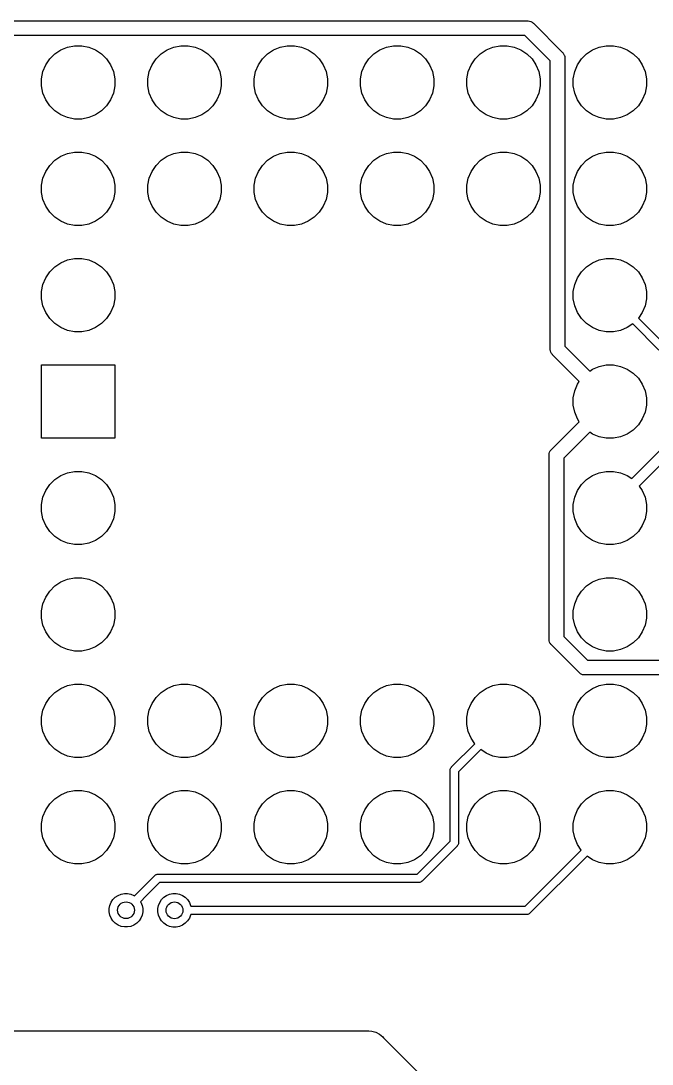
# Model space of a CAD drawing. Extents: x 69 to 174, y -100 to -50.
# Drawn here: x 113.82 to 128.9, y -75.12 to -50.22 of the extents above; entities that cross this region are included whole.
import ezdxf

# ---------------------------------------------------------------- set-up
doc = ezdxf.new("R2010")
doc.units = 0
doc.layers.add('BLACK', color=7, linetype='CONTINUOUS')

msp = doc.modelspace()

# ---------------------------------------------------------------- linework, layer by layer
at = {"layer": 'BLACK', "linetype": 'CONTINUOUS'}
for p, q in [((87.0252, -50.2224), (125.923, -50.2224)), ((125.923, -50.2224), (125.932, -50.2215)), ((125.932, -50.2215), (125.94, -50.2224)), ((125.94, -50.2224), (125.966, -50.2249)), ((125.966, -50.2249), (125.999, -50.2349)), ((125.999, -50.2349), (126.029, -50.2512)), ((126.029, -50.2512), (126.056, -50.273)), ((126.056, -50.273), (126.062, -50.2797)), ((126.062, -50.2797), (126.757, -50.9748)), ((125.859, -50.5724), (87.0891, -50.5724)), ((126.464, -51.1771), (125.859, -50.5724)), ((114.509, -51.1312), (114.631, -51.0093)), ((114.631, -51.0093), (114.775, -50.9136)), ((114.775, -50.9136), (114.934, -50.8476)), ((114.934, -50.8476), (115.103, -50.814)), ((115.103, -50.814), (115.275, -50.814)), ((115.275, -50.814), (115.444, -50.8476)), ((115.444, -50.8476), (115.603, -50.9136)), ((115.603, -50.9136), (115.747, -51.0093)), ((115.747, -51.0093), (115.869, -51.1312)), ((117.049, -51.1312), (117.171, -51.0093)), ((117.171, -51.0093), (117.315, -50.9136)), ((117.315, -50.9136), (117.474, -50.8476)), ((117.474, -50.8476), (117.643, -50.814)), ((117.643, -50.814), (117.815, -50.814)), ((117.815, -50.814), (117.984, -50.8476)), ((117.984, -50.8476), (118.143, -50.9136)), ((118.143, -50.9136), (118.287, -51.0093)), ((118.287, -51.0093), (118.409, -51.1312)), ((119.589, -51.1312), (119.711, -51.0093)), ((119.711, -51.0093), (119.855, -50.9136)), ((119.855, -50.9136), (120.014, -50.8476)), ((120.014, -50.8476), (120.183, -50.814)), ((120.183, -50.814), (120.355, -50.814)), ((120.355, -50.814), (120.524, -50.8476)), ((120.524, -50.8476), (120.683, -50.9136)), ((120.683, -50.9136), (120.827, -51.0093)), ((120.827, -51.0093), (120.949, -51.1312)), ((122.129, -51.1312), (122.251, -51.0093)), ((122.251, -51.0093), (122.395, -50.9136)), ((122.395, -50.9136), (122.554, -50.8476)), ((122.554, -50.8476), (122.723, -50.814)), ((122.723, -50.814), (122.895, -50.814)), ((122.895, -50.814), (123.064, -50.8476)), ((123.064, -50.8476), (123.223, -50.9136)), ((123.223, -50.9136), (123.367, -51.0093)), ((123.367, -51.0093), (123.489, -51.1312)), ((124.669, -51.1312), (124.791, -51.0093)), ((124.791, -51.0093), (124.935, -50.9136)), ((124.935, -50.9136), (125.094, -50.8476)), ((125.094, -50.8476), (125.263, -50.814)), ((125.263, -50.814), (125.435, -50.814)), ((125.435, -50.814), (125.604, -50.8476)), ((125.604, -50.8476), (125.763, -50.9136)), ((125.763, -50.9136), (125.907, -51.0093)), ((125.907, -51.0093), (126.029, -51.1312)), ((126.757, -50.9748), (126.763, -50.9803)), ((126.763, -50.9803), (126.769, -50.9869)), ((126.769, -50.9869), (126.769, -50.9869)), ((126.769, -50.9869), (126.771, -50.9897)), ((126.771, -50.9897), (126.785, -51.0069)), ((126.785, -51.0069), (126.801, -51.0373)), ((126.801, -51.0373), (126.806, -51.0518)), ((127.209, -51.1312), (127.331, -51.0093)), ((127.331, -51.0093), (127.475, -50.9136)), ((127.475, -50.9136), (127.634, -50.8476)), ((127.634, -50.8476), (127.803, -50.814)), ((127.803, -50.814), (127.975, -50.814)), ((127.975, -50.814), (128.144, -50.8476)), ((128.144, -50.8476), (128.303, -50.9136)), ((128.303, -50.9136), (128.447, -51.0093)), ((128.447, -51.0093), (128.569, -51.1312)), ((114.348, -51.4338), (114.414, -51.2745)), ((114.414, -51.2745), (114.509, -51.1312)), ((115.869, -51.1312), (115.964, -51.2745)), ((115.964, -51.2745), (116.03, -51.4338)), ((116.888, -51.4338), (116.954, -51.2745)), ((116.954, -51.2745), (117.049, -51.1312)), ((118.409, -51.1312), (118.504, -51.2745)), ((118.504, -51.2745), (118.57, -51.4338)), ((119.428, -51.4338), (119.494, -51.2745)), ((119.494, -51.2745), (119.589, -51.1312)), ((120.949, -51.1312), (121.044, -51.2745)), ((121.044, -51.2745), (121.11, -51.4338)), ((121.968, -51.4338), (122.034, -51.2745)), ((122.034, -51.2745), (122.129, -51.1312)), ((123.489, -51.1312), (123.584, -51.2745)), ((123.584, -51.2745), (123.65, -51.4338)), ((124.508, -51.4338), (124.574, -51.2745)), ((124.574, -51.2745), (124.669, -51.1312)), ((126.029, -51.1312), (126.124, -51.2745)), ((126.124, -51.2745), (126.19, -51.4338)), ((126.464, -52.2804), (126.464, -51.1771)), ((126.806, -51.0518), (126.811, -51.0703)), ((126.811, -51.0703), (126.815, -51.1046)), ((126.815, -51.1046), (126.814, -51.1132)), ((126.814, -51.1132), (126.814, -52.2726)), ((127.048, -51.4338), (127.114, -51.2745)), ((127.114, -51.2745), (127.209, -51.1312)), ((128.569, -51.1312), (128.664, -51.2745)), ((128.664, -51.2745), (128.73, -51.4338)), ((114.314, -51.6028), (114.348, -51.4338)), ((116.03, -51.4338), (116.064, -51.6028)), ((116.854, -51.6028), (116.888, -51.4338)), ((118.57, -51.4338), (118.604, -51.6028)), ((119.394, -51.6028), (119.428, -51.4338)), ((121.11, -51.4338), (121.144, -51.6028)), ((121.934, -51.6028), (121.968, -51.4338)), ((123.65, -51.4338), (123.684, -51.6028)), ((124.474, -51.6028), (124.508, -51.4338)), ((126.19, -51.4338), (126.224, -51.6028)), ((127.014, -51.6028), (127.048, -51.4338)), ((128.73, -51.4338), (128.764, -51.6028)), ((114.314, -51.7752), (114.314, -51.6028)), ((114.348, -51.9442), (114.314, -51.7752)), ((116.064, -51.7752), (116.03, -51.9442)), ((116.064, -51.6028), (116.064, -51.7752)), ((116.854, -51.7752), (116.854, -51.6028)), ((116.888, -51.9442), (116.854, -51.7752)), ((118.604, -51.7752), (118.57, -51.9442)), ((118.604, -51.6028), (118.604, -51.7752)), ((119.394, -51.7752), (119.394, -51.6028)), ((119.428, -51.9442), (119.394, -51.7752)), ((121.144, -51.7752), (121.11, -51.9442)), ((121.144, -51.6028), (121.144, -51.7752)), ((121.934, -51.7752), (121.934, -51.6028)), ((121.968, -51.9442), (121.934, -51.7752)), ((123.684, -51.7752), (123.65, -51.9442)), ((123.684, -51.6028), (123.684, -51.7752)), ((124.474, -51.7752), (124.474, -51.6028)), ((124.508, -51.9442), (124.474, -51.7752)), ((126.224, -51.7752), (126.19, -51.9442)), ((126.224, -51.6028), (126.224, -51.7752)), ((127.014, -51.7752), (127.014, -51.6028)), ((127.048, -51.9442), (127.014, -51.7752)), ((128.764, -51.7752), (128.73, -51.9442)), ((128.764, -51.6028), (128.764, -51.7752)), ((114.414, -52.1035), (114.348, -51.9442)), ((116.03, -51.9442), (115.964, -52.1035)), ((116.954, -52.1035), (116.888, -51.9442)), ((118.57, -51.9442), (118.504, -52.1035)), ((119.494, -52.1035), (119.428, -51.9442)), ((121.11, -51.9442), (121.044, -52.1035)), ((122.034, -52.1035), (121.968, -51.9442)), ((123.65, -51.9442), (123.584, -52.1035)), ((124.574, -52.1035), (124.508, -51.9442)), ((126.19, -51.9442), (126.124, -52.1035)), ((127.114, -52.1035), (127.048, -51.9442)), ((128.73, -51.9442), (128.664, -52.1035)), ((114.509, -52.2468), (114.414, -52.1035)), ((114.631, -52.3687), (114.509, -52.2468)), ((115.869, -52.2468), (115.747, -52.3687)), ((115.964, -52.1035), (115.869, -52.2468)), ((117.049, -52.2468), (116.954, -52.1035)), ((117.171, -52.3687), (117.049, -52.2468)), ((118.409, -52.2468), (118.287, -52.3687)), ((118.504, -52.1035), (118.409, -52.2468)), ((119.589, -52.2468), (119.494, -52.1035)), ((119.711, -52.3687), (119.589, -52.2468)), ((120.949, -52.2468), (120.827, -52.3687)), ((121.044, -52.1035), (120.949, -52.2468)), ((122.129, -52.2468), (122.034, -52.1035)), ((122.251, -52.3687), (122.129, -52.2468)), ((123.489, -52.2468), (123.367, -52.3687)), ((123.584, -52.1035), (123.489, -52.2468)), ((124.669, -52.2468), (124.574, -52.1035)), ((124.791, -52.3687), (124.669, -52.2468)), ((126.029, -52.2468), (125.907, -52.3687)), ((126.124, -52.1035), (126.029, -52.2468)), ((126.463, -52.289), (126.464, -52.2804)), ((126.464, -52.2976), (126.463, -52.289)), ((126.814, -52.2726), (126.815, -52.2813)), ((126.815, -52.2813), (126.815, -52.2813)), ((126.815, -52.2813), (126.816, -52.2899)), ((126.816, -52.2899), (126.815, -52.2984)), ((127.209, -52.2468), (127.114, -52.1035)), ((127.331, -52.3687), (127.209, -52.2468)), ((128.569, -52.2468), (128.447, -52.3687)), ((128.664, -52.1035), (128.569, -52.2468)), ((114.775, -52.4644), (114.631, -52.3687)), ((114.934, -52.5304), (114.775, -52.4644)), ((115.103, -52.564), (114.934, -52.5304)), ((115.444, -52.5304), (115.275, -52.564)), ((115.603, -52.4644), (115.444, -52.5304)), ((115.747, -52.3687), (115.603, -52.4644)), ((117.315, -52.4644), (117.171, -52.3687)), ((117.474, -52.5304), (117.315, -52.4644)), ((117.643, -52.564), (117.474, -52.5304)), ((117.984, -52.5304), (117.815, -52.564)), ((118.143, -52.4644), (117.984, -52.5304)), ((118.287, -52.3687), (118.143, -52.4644)), ((119.855, -52.4644), (119.711, -52.3687)), ((120.014, -52.5304), (119.855, -52.4644)), ((120.183, -52.564), (120.014, -52.5304)), ((120.524, -52.5304), (120.355, -52.564)), ((120.683, -52.4644), (120.524, -52.5304)), ((120.827, -52.3687), (120.683, -52.4644)), ((122.395, -52.4644), (122.251, -52.3687)), ((122.554, -52.5304), (122.395, -52.4644)), ((122.723, -52.564), (122.554, -52.5304)), ((123.064, -52.5304), (122.895, -52.564)), ((123.223, -52.4644), (123.064, -52.5304)), ((123.367, -52.3687), (123.223, -52.4644)), ((124.935, -52.4644), (124.791, -52.3687)), ((125.094, -52.5304), (124.935, -52.4644)), ((125.263, -52.564), (125.094, -52.5304)), ((125.604, -52.5304), (125.435, -52.564)), ((125.763, -52.4644), (125.604, -52.5304)), ((125.907, -52.3687), (125.763, -52.4644)), ((126.465, -52.3062), (126.464, -52.2976)), ((126.465, -53.6118), (126.465, -52.3062)), ((126.815, -52.2984), (126.815, -53.6196)), ((127.475, -52.4644), (127.331, -52.3687)), ((127.634, -52.5304), (127.475, -52.4644)), ((127.803, -52.564), (127.634, -52.5304)), ((128.144, -52.5304), (127.975, -52.564)), ((128.303, -52.4644), (128.144, -52.5304)), ((128.447, -52.3687), (128.303, -52.4644)), ((115.275, -52.564), (115.103, -52.564)), ((117.815, -52.564), (117.643, -52.564)), ((120.355, -52.564), (120.183, -52.564)), ((122.895, -52.564), (122.723, -52.564)), ((125.435, -52.564), (125.263, -52.564)), ((127.975, -52.564), (127.803, -52.564)), ((114.631, -53.5493), (114.775, -53.4536)), ((114.775, -53.4536), (114.934, -53.3876)), ((114.934, -53.3876), (115.103, -53.354)), ((115.103, -53.354), (115.275, -53.354)), ((115.275, -53.354), (115.444, -53.3876)), ((115.444, -53.3876), (115.603, -53.4536)), ((115.603, -53.4536), (115.747, -53.5493)), ((117.171, -53.5493), (117.315, -53.4536)), ((117.315, -53.4536), (117.474, -53.3876)), ((117.474, -53.3876), (117.643, -53.354)), ((117.643, -53.354), (117.815, -53.354)), ((117.815, -53.354), (117.984, -53.3876)), ((117.984, -53.3876), (118.143, -53.4536)), ((118.143, -53.4536), (118.287, -53.5493)), ((119.711, -53.5493), (119.855, -53.4536)), ((119.855, -53.4536), (120.014, -53.3876)), ((120.014, -53.3876), (120.183, -53.354)), ((120.183, -53.354), (120.355, -53.354)), ((120.355, -53.354), (120.524, -53.3876)), ((120.524, -53.3876), (120.683, -53.4536)), ((120.683, -53.4536), (120.827, -53.5493)), ((122.251, -53.5493), (122.395, -53.4536)), ((122.395, -53.4536), (122.554, -53.3876)), ((122.554, -53.3876), (122.723, -53.354)), ((122.723, -53.354), (122.895, -53.354)), ((122.895, -53.354), (123.064, -53.3876)), ((123.064, -53.3876), (123.223, -53.4536)), ((123.223, -53.4536), (123.367, -53.5493)), ((124.791, -53.5493), (124.935, -53.4536)), ((124.935, -53.4536), (125.094, -53.3876)), ((125.094, -53.3876), (125.263, -53.354)), ((125.263, -53.354), (125.435, -53.354)), ((125.435, -53.354), (125.604, -53.3876)), ((125.604, -53.3876), (125.763, -53.4536)), ((125.763, -53.4536), (125.907, -53.5493)), ((127.331, -53.5493), (127.475, -53.4536)), ((127.475, -53.4536), (127.634, -53.3876)), ((127.634, -53.3876), (127.803, -53.354)), ((127.803, -53.354), (127.975, -53.354)), ((127.975, -53.354), (128.144, -53.3876)), ((128.144, -53.3876), (128.303, -53.4536)), ((128.303, -53.4536), (128.447, -53.5493)), ((114.414, -53.8145), (114.509, -53.6712)), ((114.509, -53.6712), (114.631, -53.5493)), ((115.747, -53.5493), (115.869, -53.6712)), ((115.869, -53.6712), (115.964, -53.8145)), ((116.954, -53.8145), (117.049, -53.6712)), ((117.049, -53.6712), (117.171, -53.5493)), ((118.287, -53.5493), (118.409, -53.6712)), ((118.409, -53.6712), (118.504, -53.8145)), ((119.494, -53.8145), (119.589, -53.6712)), ((119.589, -53.6712), (119.711, -53.5493)), ((120.827, -53.5493), (120.949, -53.6712)), ((120.949, -53.6712), (121.044, -53.8145)), ((122.034, -53.8145), (122.129, -53.6712)), ((122.129, -53.6712), (122.251, -53.5493)), ((123.367, -53.5493), (123.489, -53.6712)), ((123.489, -53.6712), (123.584, -53.8145)), ((124.574, -53.8145), (124.669, -53.6712)), ((124.669, -53.6712), (124.791, -53.5493)), ((125.907, -53.5493), (126.029, -53.6712)), ((126.029, -53.6712), (126.124, -53.8145)), ((126.463, -53.629), (126.465, -53.6118)), ((126.464, -53.6376), (126.463, -53.629)), ((126.464, -54.8204), (126.464, -53.6376)), ((126.815, -53.6367), (126.814, -53.6454)), ((126.814, -53.6454), (126.814, -54.8126)), ((126.815, -53.6196), (126.816, -53.6281)), ((126.816, -53.6281), (126.815, -53.6367)), ((126.815, -53.6367), (126.815, -53.6367)), ((127.114, -53.8145), (127.209, -53.6712)), ((127.209, -53.6712), (127.331, -53.5493)), ((128.447, -53.5493), (128.569, -53.6712)), ((128.569, -53.6712), (128.664, -53.8145)), ((114.314, -54.1428), (114.348, -53.9738)), ((114.348, -53.9738), (114.414, -53.8145)), ((115.964, -53.8145), (116.03, -53.9738)), ((116.03, -53.9738), (116.064, -54.1428)), ((116.854, -54.1428), (116.888, -53.9738)), ((116.888, -53.9738), (116.954, -53.8145)), ((118.504, -53.8145), (118.57, -53.9738)), ((118.57, -53.9738), (118.604, -54.1428)), ((119.394, -54.1428), (119.428, -53.9738)), ((119.428, -53.9738), (119.494, -53.8145)), ((121.044, -53.8145), (121.11, -53.9738)), ((121.11, -53.9738), (121.144, -54.1428)), ((121.934, -54.1428), (121.968, -53.9738)), ((121.968, -53.9738), (122.034, -53.8145)), ((123.584, -53.8145), (123.65, -53.9738)), ((123.65, -53.9738), (123.684, -54.1428)), ((124.474, -54.1428), (124.508, -53.9738)), ((124.508, -53.9738), (124.574, -53.8145)), ((126.124, -53.8145), (126.19, -53.9738)), ((126.19, -53.9738), (126.224, -54.1428)), ((127.014, -54.1428), (127.048, -53.9738)), ((127.048, -53.9738), (127.114, -53.8145)), ((128.664, -53.8145), (128.73, -53.9738)), ((128.73, -53.9738), (128.764, -54.1428)), ((114.314, -54.3152), (114.314, -54.1428)), ((116.064, -54.1428), (116.064, -54.3152)), ((116.854, -54.3152), (116.854, -54.1428)), ((118.604, -54.1428), (118.604, -54.3152)), ((119.394, -54.3152), (119.394, -54.1428)), ((121.144, -54.1428), (121.144, -54.3152)), ((121.934, -54.3152), (121.934, -54.1428)), ((123.684, -54.1428), (123.684, -54.3152)), ((124.474, -54.3152), (124.474, -54.1428)), ((126.224, -54.1428), (126.224, -54.3152)), ((127.014, -54.3152), (127.014, -54.1428)), ((128.764, -54.1428), (128.764, -54.3152)), ((114.348, -54.4842), (114.314, -54.3152)), ((114.414, -54.6435), (114.348, -54.4842)), ((116.03, -54.4842), (115.964, -54.6435)), ((116.064, -54.3152), (116.03, -54.4842)), ((116.888, -54.4842), (116.854, -54.3152)), ((116.954, -54.6435), (116.888, -54.4842)), ((118.57, -54.4842), (118.504, -54.6435)), ((118.604, -54.3152), (118.57, -54.4842)), ((119.428, -54.4842), (119.394, -54.3152)), ((119.494, -54.6435), (119.428, -54.4842)), ((121.11, -54.4842), (121.044, -54.6435)), ((121.144, -54.3152), (121.11, -54.4842)), ((121.968, -54.4842), (121.934, -54.3152)), ((122.034, -54.6435), (121.968, -54.4842)), ((123.65, -54.4842), (123.584, -54.6435)), ((123.684, -54.3152), (123.65, -54.4842)), ((124.508, -54.4842), (124.474, -54.3152)), ((124.574, -54.6435), (124.508, -54.4842)), ((126.19, -54.4842), (126.124, -54.6435)), ((126.224, -54.3152), (126.19, -54.4842)), ((127.048, -54.4842), (127.014, -54.3152)), ((127.114, -54.6435), (127.048, -54.4842)), ((128.73, -54.4842), (128.664, -54.6435)), ((128.764, -54.3152), (128.73, -54.4842)), ((114.509, -54.7868), (114.414, -54.6435)), ((115.964, -54.6435), (115.869, -54.7868)), ((117.049, -54.7868), (116.954, -54.6435)), ((118.504, -54.6435), (118.409, -54.7868)), ((119.589, -54.7868), (119.494, -54.6435)), ((121.044, -54.6435), (120.949, -54.7868)), ((122.129, -54.7868), (122.034, -54.6435)), ((123.584, -54.6435), (123.489, -54.7868)), ((124.669, -54.7868), (124.574, -54.6435)), ((126.124, -54.6435), (126.029, -54.7868)), ((127.209, -54.7868), (127.114, -54.6435)), ((128.664, -54.6435), (128.569, -54.7868)), ((114.631, -54.9087), (114.509, -54.7868)), ((114.775, -55.0044), (114.631, -54.9087)), ((114.934, -55.0704), (114.775, -55.0044)), ((115.603, -55.0044), (115.444, -55.0704)), ((115.747, -54.9087), (115.603, -55.0044)), ((115.869, -54.7868), (115.747, -54.9087)), ((117.171, -54.9087), (117.049, -54.7868)), ((117.315, -55.0044), (117.171, -54.9087)), ((117.474, -55.0704), (117.315, -55.0044)), ((118.143, -55.0044), (117.984, -55.0704)), ((118.287, -54.9087), (118.143, -55.0044)), ((118.409, -54.7868), (118.287, -54.9087)), ((119.711, -54.9087), (119.589, -54.7868)), ((119.855, -55.0044), (119.711, -54.9087)), ((120.014, -55.0704), (119.855, -55.0044)), ((120.683, -55.0044), (120.524, -55.0704)), ((120.827, -54.9087), (120.683, -55.0044)), ((120.949, -54.7868), (120.827, -54.9087)), ((122.251, -54.9087), (122.129, -54.7868)), ((122.395, -55.0044), (122.251, -54.9087)), ((122.554, -55.0704), (122.395, -55.0044)), ((123.223, -55.0044), (123.064, -55.0704)), ((123.367, -54.9087), (123.223, -55.0044)), ((123.489, -54.7868), (123.367, -54.9087)), ((124.791, -54.9087), (124.669, -54.7868)), ((124.935, -55.0044), (124.791, -54.9087)), ((125.094, -55.0704), (124.935, -55.0044)), ((125.763, -55.0044), (125.604, -55.0704)), ((125.907, -54.9087), (125.763, -55.0044)), ((126.029, -54.7868), (125.907, -54.9087)), ((126.463, -54.829), (126.464, -54.8204)), ((126.464, -54.8376), (126.463, -54.829)), ((126.465, -54.8462), (126.464, -54.8376)), ((126.465, -56.1518), (126.465, -54.8462)), ((126.814, -54.8126), (126.815, -54.8213)), ((126.815, -54.8213), (126.815, -54.8213)), ((126.815, -54.8213), (126.816, -54.8299)), ((126.816, -54.8299), (126.815, -54.8384)), ((126.815, -54.8384), (126.815, -56.1596)), ((127.331, -54.9087), (127.209, -54.7868)), ((127.475, -55.0044), (127.331, -54.9087)), ((127.634, -55.0704), (127.475, -55.0044)), ((128.303, -55.0044), (128.144, -55.0704)), ((128.447, -54.9087), (128.303, -55.0044)), ((128.569, -54.7868), (128.447, -54.9087)), ((115.103, -55.104), (114.934, -55.0704)), ((115.275, -55.104), (115.103, -55.104)), ((115.444, -55.0704), (115.275, -55.104)), ((117.643, -55.104), (117.474, -55.0704)), ((117.815, -55.104), (117.643, -55.104)), ((117.984, -55.0704), (117.815, -55.104)), ((120.183, -55.104), (120.014, -55.0704)), ((120.355, -55.104), (120.183, -55.104)), ((120.524, -55.0704), (120.355, -55.104)), ((122.723, -55.104), (122.554, -55.0704)), ((122.895, -55.104), (122.723, -55.104)), ((123.064, -55.0704), (122.895, -55.104)), ((125.263, -55.104), (125.094, -55.0704)), ((125.435, -55.104), (125.263, -55.104)), ((125.604, -55.0704), (125.435, -55.104)), ((127.803, -55.104), (127.634, -55.0704)), ((127.975, -55.104), (127.803, -55.104)), ((128.144, -55.0704), (127.975, -55.104)), ((114.631, -56.0893), (114.775, -55.9936)), ((114.775, -55.9936), (114.934, -55.9276)), ((114.934, -55.9276), (115.103, -55.894)), ((115.103, -55.894), (115.275, -55.894)), ((115.275, -55.894), (115.444, -55.9276)), ((115.444, -55.9276), (115.603, -55.9936)), ((115.603, -55.9936), (115.747, -56.0893)), ((127.331, -56.0893), (127.475, -55.9936)), ((127.475, -55.9936), (127.634, -55.9276)), ((127.634, -55.9276), (127.803, -55.894)), ((127.803, -55.894), (127.975, -55.894)), ((127.975, -55.894), (128.144, -55.9276)), ((128.144, -55.9276), (128.303, -55.9936)), ((128.303, -55.9936), (128.447, -56.0893)), ((114.414, -56.3545), (114.509, -56.2112)), ((114.509, -56.2112), (114.631, -56.0893)), ((115.747, -56.0893), (115.869, -56.2112)), ((115.869, -56.2112), (115.964, -56.3545)), ((126.463, -56.169), (126.465, -56.1518)), ((126.464, -56.1776), (126.463, -56.169)), ((126.464, -57.3604), (126.464, -56.1776)), ((126.815, -56.1767), (126.814, -56.1854)), ((126.814, -56.1854), (126.814, -57.3526)), ((126.815, -56.1596), (126.816, -56.1681)), ((126.816, -56.1681), (126.815, -56.1767)), ((126.815, -56.1767), (126.815, -56.1767)), ((127.114, -56.3545), (127.209, -56.2112)), ((127.209, -56.2112), (127.331, -56.0893)), ((128.447, -56.0893), (128.569, -56.2112)), ((128.569, -56.2112), (128.664, -56.3545)), ((114.314, -56.6828), (114.348, -56.5138)), ((114.348, -56.5138), (114.414, -56.3545)), ((115.964, -56.3545), (116.03, -56.5138)), ((116.03, -56.5138), (116.064, -56.6828)), ((127.014, -56.6828), (127.048, -56.5138)), ((127.048, -56.5138), (127.114, -56.3545)), ((128.664, -56.3545), (128.73, -56.5138)), ((128.73, -56.5138), (128.764, -56.6828)), ((114.314, -56.8552), (114.314, -56.6828)), ((116.064, -56.6828), (116.064, -56.8552)), ((127.014, -56.8552), (127.014, -56.6828)), ((128.764, -56.6828), (128.764, -56.8552)), ((114.348, -57.0242), (114.314, -56.8552)), ((114.414, -57.1835), (114.348, -57.0242)), ((116.03, -57.0242), (115.964, -57.1835)), ((116.064, -56.8552), (116.03, -57.0242)), ((127.048, -57.0242), (127.014, -56.8552)), ((127.114, -57.1835), (127.048, -57.0242)), ((128.73, -57.0242), (128.664, -57.1835)), ((128.764, -56.8552), (128.73, -57.0242)), ((114.509, -57.3268), (114.414, -57.1835)), ((115.964, -57.1835), (115.869, -57.3268)), ((127.209, -57.3268), (127.114, -57.1835)), ((128.664, -57.1835), (128.576, -57.3151)), ((114.631, -57.4487), (114.509, -57.3268)), ((114.775, -57.5444), (114.631, -57.4487)), ((115.747, -57.4487), (115.603, -57.5444)), ((115.869, -57.3268), (115.747, -57.4487)), ((126.463, -57.369), (126.464, -57.3604)), ((126.464, -57.3776), (126.463, -57.369)), ((126.465, -57.3862), (126.464, -57.3776)), ((126.465, -58.0513), (126.465, -57.3862)), ((126.814, -57.3526), (126.815, -57.3613)), ((126.815, -57.3613), (126.815, -57.3613)), ((126.815, -57.3613), (126.816, -57.3699)), ((126.816, -57.3699), (126.815, -57.3784)), ((126.815, -57.3784), (126.815, -57.9874)), ((127.331, -57.4487), (127.209, -57.3268)), ((127.475, -57.5444), (127.331, -57.4487)), ((128.435, -57.4565), (128.303, -57.5444)), ((129.057, -58.0786), (128.435, -57.4565)), ((128.576, -57.3151), (129.173, -57.9114)), ((114.934, -57.6104), (114.775, -57.5444)), ((115.103, -57.644), (114.934, -57.6104)), ((115.275, -57.644), (115.103, -57.644)), ((115.444, -57.6104), (115.275, -57.644)), ((115.603, -57.5444), (115.444, -57.6104)), ((127.634, -57.6104), (127.475, -57.5444)), ((127.803, -57.644), (127.634, -57.6104)), ((127.975, -57.644), (127.803, -57.644)), ((128.144, -57.6104), (127.975, -57.644)), ((128.303, -57.5444), (128.144, -57.6104)), ((126.815, -57.9874), (127.407, -58.579)), ((126.464, -58.0598), (126.465, -58.0513)), ((126.466, -58.0787), (126.464, -58.0598)), ((126.467, -58.0942), (126.466, -58.0787)), ((126.477, -58.1271), (126.467, -58.0942)), ((126.494, -58.1575), (126.477, -58.1271)), ((126.516, -58.1842), (126.494, -58.1575)), ((126.522, -58.1897), (126.516, -58.1842)), ((127.159, -58.8265), (126.522, -58.1897)), ((114.314, -60.184), (114.314, -58.434)), ((114.314, -58.434), (116.064, -58.434)), ((116.064, -58.434), (116.064, -60.184)), ((127.475, -58.5336), (127.634, -58.4676)), ((127.634, -58.4676), (127.803, -58.434)), ((127.803, -58.434), (127.975, -58.434)), ((127.975, -58.434), (128.144, -58.4676)), ((128.144, -58.4676), (128.303, -58.5336)), ((127.407, -58.579), (127.475, -58.5336)), ((128.303, -58.5336), (128.447, -58.6293)), ((128.447, -58.6293), (128.569, -58.7512)), ((128.569, -58.7512), (128.664, -58.8945)), ((127.048, -59.0538), (127.114, -58.8945)), ((127.114, -58.8945), (127.159, -58.8265)), ((128.664, -58.8945), (128.73, -59.0538)), ((127.014, -59.2228), (127.048, -59.0538)), ((127.014, -59.3952), (127.014, -59.2228)), ((128.73, -59.0538), (128.764, -59.2228)), ((128.764, -59.2228), (128.764, -59.3952)), ((127.048, -59.5642), (127.014, -59.3952)), ((128.764, -59.3952), (128.73, -59.5642)), ((127.114, -59.7235), (127.048, -59.5642)), ((127.159, -59.7915), (127.114, -59.7235)), ((128.664, -59.7235), (128.569, -59.8668)), ((128.73, -59.5642), (128.664, -59.7235)), ((126.494, -60.4561), (127.159, -59.7915)), ((128.447, -59.9887), (128.303, -60.0844)), ((128.569, -59.8668), (128.447, -59.9887)), ((116.064, -60.184), (114.314, -60.184)), ((127.407, -60.039), (126.787, -60.6584)), ((127.475, -60.0844), (127.407, -60.039)), ((127.634, -60.1504), (127.475, -60.0844)), ((127.803, -60.184), (127.634, -60.1504)), ((127.975, -60.184), (127.803, -60.184)), ((128.144, -60.1504), (127.975, -60.184)), ((128.303, -60.0844), (128.144, -60.1504)), ((126.45, -60.5186), (126.466, -60.4882)), ((126.466, -60.4882), (126.488, -60.4616)), ((126.488, -60.4616), (126.494, -60.4561)), ((128.414, -61.1474), (129.066, -60.4949)), ((126.436, -60.5859), (126.44, -60.5516)), ((126.437, -60.5945), (126.436, -60.5859)), ((126.437, -64.9779), (126.437, -60.5945)), ((126.44, -60.5516), (126.441, -60.5466)), ((126.441, -60.5466), (126.45, -60.5186)), ((126.787, -60.6584), (126.787, -64.914)), ((129.211, -60.704), (128.591, -61.3241)), ((114.775, -61.0736), (114.934, -61.0076)), ((114.934, -61.0076), (115.103, -60.974)), ((115.103, -60.974), (115.275, -60.974)), ((115.275, -60.974), (115.444, -61.0076)), ((115.444, -61.0076), (115.603, -61.0736)), ((127.475, -61.0736), (127.634, -61.0076)), ((127.634, -61.0076), (127.803, -60.974)), ((127.803, -60.974), (127.975, -60.974)), ((127.975, -60.974), (128.144, -61.0076)), ((128.144, -61.0076), (128.303, -61.0736)), ((114.509, -61.2912), (114.631, -61.1693)), ((114.631, -61.1693), (114.775, -61.0736)), ((115.603, -61.0736), (115.747, -61.1693)), ((115.747, -61.1693), (115.869, -61.2912)), ((127.209, -61.2912), (127.331, -61.1693)), ((127.331, -61.1693), (127.475, -61.0736)), ((128.303, -61.0736), (128.414, -61.1474)), ((114.348, -61.5938), (114.414, -61.4345)), ((114.414, -61.4345), (114.509, -61.2912)), ((115.869, -61.2912), (115.964, -61.4345)), ((115.964, -61.4345), (116.03, -61.5938)), ((127.048, -61.5938), (127.114, -61.4345)), ((127.114, -61.4345), (127.209, -61.2912)), ((128.591, -61.3241), (128.664, -61.4345)), ((128.664, -61.4345), (128.73, -61.5938)), ((114.314, -61.7628), (114.348, -61.5938)), ((116.03, -61.5938), (116.064, -61.7628)), ((127.014, -61.7628), (127.048, -61.5938)), ((128.73, -61.5938), (128.764, -61.7628)), ((114.314, -61.9352), (114.314, -61.7628)), ((114.348, -62.1042), (114.314, -61.9352)), ((116.064, -61.9352), (116.03, -62.1042)), ((116.064, -61.7628), (116.064, -61.9352)), ((127.014, -61.9352), (127.014, -61.7628)), ((127.048, -62.1042), (127.014, -61.9352)), ((128.764, -61.9352), (128.73, -62.1042)), ((128.764, -61.7628), (128.764, -61.9352)), ((114.414, -62.2635), (114.348, -62.1042)), ((116.03, -62.1042), (115.964, -62.2635)), ((127.114, -62.2635), (127.048, -62.1042)), ((128.73, -62.1042), (128.664, -62.2635)), ((114.509, -62.4068), (114.414, -62.2635)), ((114.631, -62.5287), (114.509, -62.4068)), ((115.869, -62.4068), (115.747, -62.5287)), ((115.964, -62.2635), (115.869, -62.4068)), ((127.209, -62.4068), (127.114, -62.2635)), ((127.331, -62.5287), (127.209, -62.4068)), ((128.569, -62.4068), (128.447, -62.5287)), ((128.664, -62.2635), (128.569, -62.4068)), ((114.775, -62.6244), (114.631, -62.5287)), ((114.934, -62.6904), (114.775, -62.6244)), ((115.103, -62.724), (114.934, -62.6904)), ((115.275, -62.724), (115.103, -62.724)), ((115.444, -62.6904), (115.275, -62.724)), ((115.603, -62.6244), (115.444, -62.6904)), ((115.747, -62.5287), (115.603, -62.6244)), ((127.475, -62.6244), (127.331, -62.5287)), ((127.634, -62.6904), (127.475, -62.6244)), ((127.803, -62.724), (127.634, -62.6904)), ((127.975, -62.724), (127.803, -62.724)), ((128.144, -62.6904), (127.975, -62.724)), ((128.303, -62.6244), (128.144, -62.6904)), ((128.447, -62.5287), (128.303, -62.6244)), ((114.509, -63.8312), (114.631, -63.7093)), ((114.631, -63.7093), (114.775, -63.6136)), ((114.775, -63.6136), (114.934, -63.5476)), ((114.934, -63.5476), (115.103, -63.514)), ((115.103, -63.514), (115.275, -63.514)), ((115.275, -63.514), (115.444, -63.5476)), ((115.444, -63.5476), (115.603, -63.6136)), ((115.603, -63.6136), (115.747, -63.7093)), ((115.747, -63.7093), (115.869, -63.8312)), ((127.209, -63.8312), (127.331, -63.7093)), ((127.331, -63.7093), (127.475, -63.6136)), ((127.475, -63.6136), (127.634, -63.5476)), ((127.634, -63.5476), (127.803, -63.514)), ((127.803, -63.514), (127.975, -63.514)), ((127.975, -63.514), (128.144, -63.5476)), ((128.144, -63.5476), (128.303, -63.6136)), ((128.303, -63.6136), (128.447, -63.7093)), ((128.447, -63.7093), (128.569, -63.8312)), ((114.348, -64.1338), (114.414, -63.9745)), ((114.414, -63.9745), (114.509, -63.8312)), ((115.869, -63.8312), (115.964, -63.9745)), ((115.964, -63.9745), (116.03, -64.1338)), ((127.048, -64.1338), (127.114, -63.9745)), ((127.114, -63.9745), (127.209, -63.8312)), ((128.569, -63.8312), (128.664, -63.9745)), ((128.664, -63.9745), (128.73, -64.1338)), ((114.314, -64.3028), (114.348, -64.1338)), ((116.03, -64.1338), (116.064, -64.3028)), ((127.014, -64.3028), (127.048, -64.1338)), ((128.73, -64.1338), (128.764, -64.3028)), ((114.314, -64.4752), (114.314, -64.3028)), ((114.348, -64.6442), (114.314, -64.4752)), ((116.064, -64.4752), (116.03, -64.6442)), ((116.064, -64.3028), (116.064, -64.4752)), ((127.014, -64.4752), (127.014, -64.3028)), ((127.048, -64.6442), (127.014, -64.4752)), ((128.764, -64.4752), (128.73, -64.6442)), ((128.764, -64.3028), (128.764, -64.4752)), ((114.414, -64.8035), (114.348, -64.6442)), ((116.03, -64.6442), (115.964, -64.8035)), ((127.114, -64.8035), (127.048, -64.6442)), ((128.73, -64.6442), (128.664, -64.8035)), ((114.509, -64.9468), (114.414, -64.8035)), ((114.631, -65.0687), (114.509, -64.9468)), ((115.869, -64.9468), (115.747, -65.0687)), ((115.964, -64.8035), (115.869, -64.9468)), ((126.436, -64.9865), (126.437, -64.9779)), ((126.44, -65.0208), (126.436, -64.9865)), ((126.787, -64.914), (127.357, -65.484)), ((127.209, -64.9468), (127.114, -64.8035)), ((127.331, -65.0687), (127.209, -64.9468)), ((128.569, -64.9468), (128.447, -65.0687)), ((128.664, -64.8035), (128.569, -64.9468)), ((114.775, -65.1644), (114.631, -65.0687)), ((114.934, -65.2304), (114.775, -65.1644)), ((115.103, -65.264), (114.934, -65.2304)), ((115.444, -65.2304), (115.275, -65.264)), ((115.603, -65.1644), (115.444, -65.2304)), ((115.747, -65.0687), (115.603, -65.1644)), ((126.448, -65.0488), (126.44, -65.0208)), ((126.45, -65.0538), (126.448, -65.0488)), ((126.466, -65.0842), (126.45, -65.0538)), ((126.475, -65.095), (126.466, -65.0842)), ((126.482, -65.1037), (126.475, -65.095)), ((126.488, -65.1108), (126.482, -65.1037)), ((126.494, -65.1163), (126.488, -65.1108)), ((127.155, -65.7767), (126.494, -65.1163)), ((127.475, -65.1644), (127.331, -65.0687)), ((127.634, -65.2304), (127.475, -65.1644)), ((127.803, -65.264), (127.634, -65.2304)), ((128.144, -65.2304), (127.975, -65.264)), ((128.303, -65.1644), (128.144, -65.2304)), ((128.447, -65.0687), (128.303, -65.1644)), ((115.275, -65.264), (115.103, -65.264)), ((127.357, -65.484), (132.706, -65.484)), ((127.975, -65.264), (127.803, -65.264)), ((127.16, -65.7833), (127.155, -65.7767)), ((127.187, -65.8052), (127.16, -65.7833)), ((127.217, -65.8215), (127.187, -65.8052)), ((127.237, -65.8275), (127.217, -65.8215)), ((127.25, -65.8315), (127.237, -65.8275)), ((127.285, -65.8348), (127.25, -65.8315)), ((127.293, -65.834), (127.285, -65.8348)), ((132.643, -65.834), (127.293, -65.834)), ((114.631, -66.2493), (114.775, -66.1536)), ((114.775, -66.1536), (114.934, -66.0876)), ((114.934, -66.0876), (115.103, -66.054)), ((115.103, -66.054), (115.275, -66.054)), ((115.275, -66.054), (115.444, -66.0876)), ((115.444, -66.0876), (115.603, -66.1536)), ((115.603, -66.1536), (115.747, -66.2493)), ((117.171, -66.2493), (117.315, -66.1536)), ((117.315, -66.1536), (117.474, -66.0876)), ((117.474, -66.0876), (117.643, -66.054)), ((117.643, -66.054), (117.815, -66.054)), ((117.815, -66.054), (117.984, -66.0876)), ((117.984, -66.0876), (118.143, -66.1536)), ((118.143, -66.1536), (118.287, -66.2493)), ((119.711, -66.2493), (119.855, -66.1536)), ((119.855, -66.1536), (120.014, -66.0876)), ((120.014, -66.0876), (120.183, -66.054)), ((120.183, -66.054), (120.355, -66.054)), ((120.355, -66.054), (120.524, -66.0876)), ((120.524, -66.0876), (120.683, -66.1536)), ((120.683, -66.1536), (120.827, -66.2493)), ((122.251, -66.2493), (122.395, -66.1536)), ((122.395, -66.1536), (122.554, -66.0876)), ((122.554, -66.0876), (122.723, -66.054)), ((122.723, -66.054), (122.895, -66.054)), ((122.895, -66.054), (123.064, -66.0876)), ((123.064, -66.0876), (123.223, -66.1536)), ((123.223, -66.1536), (123.367, -66.2493)), ((124.791, -66.2493), (124.935, -66.1536)), ((124.935, -66.1536), (125.094, -66.0876)), ((125.094, -66.0876), (125.263, -66.054)), ((125.263, -66.054), (125.435, -66.054)), ((125.435, -66.054), (125.604, -66.0876)), ((125.604, -66.0876), (125.763, -66.1536)), ((125.763, -66.1536), (125.907, -66.2493)), ((127.331, -66.2493), (127.475, -66.1536)), ((127.475, -66.1536), (127.634, -66.0876)), ((127.634, -66.0876), (127.803, -66.054)), ((127.803, -66.054), (127.975, -66.054)), ((127.975, -66.054), (128.144, -66.0876)), ((128.144, -66.0876), (128.303, -66.1536)), ((128.303, -66.1536), (128.447, -66.2493)), ((114.414, -66.5145), (114.509, -66.3712)), ((114.509, -66.3712), (114.631, -66.2493)), ((115.747, -66.2493), (115.869, -66.3712)), ((115.869, -66.3712), (115.964, -66.5145)), ((116.954, -66.5145), (117.049, -66.3712)), ((117.049, -66.3712), (117.171, -66.2493)), ((118.287, -66.2493), (118.409, -66.3712)), ((118.409, -66.3712), (118.504, -66.5145)), ((119.494, -66.5145), (119.589, -66.3712)), ((119.589, -66.3712), (119.711, -66.2493)), ((120.827, -66.2493), (120.949, -66.3712)), ((120.949, -66.3712), (121.044, -66.5145)), ((122.034, -66.5145), (122.129, -66.3712)), ((122.129, -66.3712), (122.251, -66.2493)), ((123.367, -66.2493), (123.489, -66.3712)), ((123.489, -66.3712), (123.584, -66.5145)), ((124.574, -66.5145), (124.669, -66.3712)), ((124.669, -66.3712), (124.791, -66.2493)), ((125.907, -66.2493), (126.029, -66.3712)), ((126.029, -66.3712), (126.124, -66.5145)), ((127.114, -66.5145), (127.209, -66.3712)), ((127.209, -66.3712), (127.331, -66.2493)), ((128.447, -66.2493), (128.569, -66.3712)), ((128.569, -66.3712), (128.664, -66.5145)), ((114.314, -66.8428), (114.348, -66.6738)), ((114.348, -66.6738), (114.414, -66.5145)), ((115.964, -66.5145), (116.03, -66.6738)), ((116.03, -66.6738), (116.064, -66.8428)), ((116.854, -66.8428), (116.888, -66.6738)), ((116.888, -66.6738), (116.954, -66.5145)), ((118.504, -66.5145), (118.57, -66.6738)), ((118.57, -66.6738), (118.604, -66.8428)), ((119.394, -66.8428), (119.428, -66.6738)), ((119.428, -66.6738), (119.494, -66.5145)), ((121.044, -66.5145), (121.11, -66.6738)), ((121.11, -66.6738), (121.144, -66.8428)), ((121.934, -66.8428), (121.968, -66.6738)), ((121.968, -66.6738), (122.034, -66.5145)), ((123.584, -66.5145), (123.65, -66.6738)), ((123.65, -66.6738), (123.684, -66.8428)), ((124.474, -66.8428), (124.508, -66.6738)), ((124.508, -66.6738), (124.574, -66.5145)), ((126.124, -66.5145), (126.19, -66.6738)), ((126.19, -66.6738), (126.224, -66.8428)), ((127.014, -66.8428), (127.048, -66.6738)), ((127.048, -66.6738), (127.114, -66.5145)), ((128.664, -66.5145), (128.73, -66.6738)), ((128.73, -66.6738), (128.764, -66.8428)), ((114.314, -67.0152), (114.314, -66.8428)), ((116.064, -66.8428), (116.064, -67.0152)), ((116.854, -67.0152), (116.854, -66.8428)), ((118.604, -66.8428), (118.604, -67.0152)), ((119.394, -67.0152), (119.394, -66.8428)), ((121.144, -66.8428), (121.144, -67.0152)), ((121.934, -67.0152), (121.934, -66.8428)), ((123.684, -66.8428), (123.684, -67.0152)), ((124.474, -67.0152), (124.474, -66.8428)), ((126.224, -66.8428), (126.224, -67.0152)), ((127.014, -67.0152), (127.014, -66.8428)), ((128.764, -66.8428), (128.764, -67.0152)), ((114.348, -67.1842), (114.314, -67.0152)), ((114.414, -67.3435), (114.348, -67.1842)), ((116.03, -67.1842), (115.964, -67.3435)), ((116.064, -67.0152), (116.03, -67.1842)), ((116.888, -67.1842), (116.854, -67.0152)), ((116.954, -67.3435), (116.888, -67.1842)), ((118.57, -67.1842), (118.504, -67.3435)), ((118.604, -67.0152), (118.57, -67.1842)), ((119.428, -67.1842), (119.394, -67.0152)), ((119.494, -67.3435), (119.428, -67.1842)), ((121.11, -67.1842), (121.044, -67.3435)), ((121.144, -67.0152), (121.11, -67.1842)), ((121.968, -67.1842), (121.934, -67.0152)), ((122.034, -67.3435), (121.968, -67.1842)), ((123.65, -67.1842), (123.584, -67.3435)), ((123.684, -67.0152), (123.65, -67.1842)), ((124.508, -67.1842), (124.474, -67.0152)), ((124.574, -67.3435), (124.508, -67.1842)), ((126.19, -67.1842), (126.124, -67.3435)), ((126.224, -67.0152), (126.19, -67.1842)), ((127.048, -67.1842), (127.014, -67.0152)), ((127.114, -67.3435), (127.048, -67.1842)), ((128.73, -67.1842), (128.664, -67.3435)), ((128.764, -67.0152), (128.73, -67.1842)), ((114.509, -67.4868), (114.414, -67.3435)), ((115.964, -67.3435), (115.869, -67.4868)), ((117.049, -67.4868), (116.954, -67.3435)), ((118.504, -67.3435), (118.409, -67.4868)), ((119.589, -67.4868), (119.494, -67.3435)), ((121.044, -67.3435), (120.949, -67.4868)), ((122.129, -67.4868), (122.034, -67.3435)), ((123.584, -67.3435), (123.489, -67.4868)), ((124.107, -68.0298), (124.662, -67.4751)), ((124.662, -67.4751), (124.574, -67.3435)), ((126.124, -67.3435), (126.029, -67.4868)), ((127.209, -67.4868), (127.114, -67.3435)), ((128.664, -67.3435), (128.569, -67.4868)), ((114.631, -67.6087), (114.509, -67.4868)), ((114.775, -67.7044), (114.631, -67.6087)), ((114.934, -67.7704), (114.775, -67.7044)), ((115.603, -67.7044), (115.444, -67.7704)), ((115.747, -67.6087), (115.603, -67.7044)), ((115.869, -67.4868), (115.747, -67.6087)), ((117.171, -67.6087), (117.049, -67.4868)), ((117.315, -67.7044), (117.171, -67.6087)), ((117.474, -67.7704), (117.315, -67.7044)), ((118.143, -67.7044), (117.984, -67.7704)), ((118.287, -67.6087), (118.143, -67.7044)), ((118.409, -67.4868), (118.287, -67.6087)), ((119.711, -67.6087), (119.589, -67.4868)), ((119.855, -67.7044), (119.711, -67.6087)), ((120.014, -67.7704), (119.855, -67.7044)), ((120.683, -67.7044), (120.524, -67.7704)), ((120.827, -67.6087), (120.683, -67.7044)), ((120.949, -67.4868), (120.827, -67.6087)), ((122.251, -67.6087), (122.129, -67.4868)), ((122.395, -67.7044), (122.251, -67.6087)), ((122.554, -67.7704), (122.395, -67.7044)), ((123.223, -67.7044), (123.064, -67.7704)), ((123.367, -67.6087), (123.223, -67.7044)), ((123.489, -67.4868), (123.367, -67.6087)), ((124.803, -67.6165), (124.274, -68.1454)), ((124.935, -67.7044), (124.803, -67.6165)), ((125.094, -67.7704), (124.935, -67.7044)), ((125.763, -67.7044), (125.604, -67.7704)), ((125.907, -67.6087), (125.763, -67.7044)), ((126.029, -67.4868), (125.907, -67.6087)), ((127.331, -67.6087), (127.209, -67.4868)), ((127.475, -67.7044), (127.331, -67.6087)), ((127.634, -67.7704), (127.475, -67.7044)), ((128.303, -67.7044), (128.144, -67.7704)), ((128.447, -67.6087), (128.303, -67.7044)), ((128.569, -67.4868), (128.447, -67.6087)), ((115.103, -67.804), (114.934, -67.7704)), ((115.275, -67.804), (115.103, -67.804)), ((115.444, -67.7704), (115.275, -67.804)), ((117.643, -67.804), (117.474, -67.7704)), ((117.815, -67.804), (117.643, -67.804)), ((117.984, -67.7704), (117.815, -67.804)), ((120.183, -67.804), (120.014, -67.7704)), ((120.355, -67.804), (120.183, -67.804)), ((120.524, -67.7704), (120.355, -67.804)), ((122.723, -67.804), (122.554, -67.7704)), ((122.895, -67.804), (122.723, -67.804)), ((123.064, -67.7704), (122.895, -67.804)), ((125.263, -67.804), (125.094, -67.7704)), ((125.435, -67.804), (125.263, -67.804)), ((125.604, -67.7704), (125.435, -67.804)), ((127.803, -67.804), (127.634, -67.7704)), ((127.975, -67.804), (127.803, -67.804)), ((128.144, -67.7704), (127.975, -67.804)), ((124.074, -68.0991), (124.075, -68.0844)), ((124.074, -68.104), (124.074, -68.0991)), ((124.074, -68.0991), (124.074, -68.0991)), ((124.074, -68.1089), (124.074, -68.104)), ((124.074, -69.8016), (124.074, -68.1089)), ((124.075, -68.0844), (124.081, -68.0655)), ((124.081, -68.0655), (124.09, -68.0482)), ((124.09, -68.0482), (124.103, -68.0329)), ((124.103, -68.0329), (124.107, -68.0298)), ((124.274, -68.1454), (124.274, -69.8381)), ((114.631, -68.7893), (114.775, -68.6936)), ((114.775, -68.6936), (114.934, -68.6276)), ((114.934, -68.6276), (115.103, -68.594)), ((115.103, -68.594), (115.275, -68.594)), ((115.275, -68.594), (115.444, -68.6276)), ((115.444, -68.6276), (115.603, -68.6936)), ((115.603, -68.6936), (115.747, -68.7893)), ((117.171, -68.7893), (117.315, -68.6936)), ((117.315, -68.6936), (117.474, -68.6276)), ((117.474, -68.6276), (117.643, -68.594)), ((117.643, -68.594), (117.815, -68.594)), ((117.815, -68.594), (117.984, -68.6276)), ((117.984, -68.6276), (118.143, -68.6936)), ((118.143, -68.6936), (118.287, -68.7893)), ((119.711, -68.7893), (119.855, -68.6936)), ((119.855, -68.6936), (120.014, -68.6276)), ((120.014, -68.6276), (120.183, -68.594)), ((120.183, -68.594), (120.355, -68.594)), ((120.355, -68.594), (120.524, -68.6276)), ((120.524, -68.6276), (120.683, -68.6936)), ((120.683, -68.6936), (120.827, -68.7893)), ((122.251, -68.7893), (122.395, -68.6936)), ((122.395, -68.6936), (122.554, -68.6276)), ((122.554, -68.6276), (122.723, -68.594)), ((122.723, -68.594), (122.895, -68.594)), ((122.895, -68.594), (123.064, -68.6276)), ((123.064, -68.6276), (123.223, -68.6936)), ((123.223, -68.6936), (123.367, -68.7893)), ((124.791, -68.7893), (124.935, -68.6936)), ((124.935, -68.6936), (125.094, -68.6276)), ((125.094, -68.6276), (125.263, -68.594)), ((125.263, -68.594), (125.435, -68.594)), ((125.435, -68.594), (125.604, -68.6276)), ((125.604, -68.6276), (125.763, -68.6936)), ((125.763, -68.6936), (125.907, -68.7893)), ((127.331, -68.7893), (127.475, -68.6936)), ((127.475, -68.6936), (127.634, -68.6276)), ((127.634, -68.6276), (127.803, -68.594)), ((127.803, -68.594), (127.975, -68.594)), ((127.975, -68.594), (128.144, -68.6276)), ((128.144, -68.6276), (128.303, -68.6936)), ((128.303, -68.6936), (128.447, -68.7893)), ((114.414, -69.0545), (114.509, -68.9112)), ((114.509, -68.9112), (114.631, -68.7893)), ((115.747, -68.7893), (115.869, -68.9112)), ((115.869, -68.9112), (115.964, -69.0545)), ((116.954, -69.0545), (117.049, -68.9112)), ((117.049, -68.9112), (117.171, -68.7893)), ((118.287, -68.7893), (118.409, -68.9112)), ((118.409, -68.9112), (118.504, -69.0545)), ((119.494, -69.0545), (119.589, -68.9112)), ((119.589, -68.9112), (119.711, -68.7893)), ((120.827, -68.7893), (120.949, -68.9112)), ((120.949, -68.9112), (121.044, -69.0545)), ((122.034, -69.0545), (122.129, -68.9112)), ((122.129, -68.9112), (122.251, -68.7893)), ((123.367, -68.7893), (123.489, -68.9112)), ((123.489, -68.9112), (123.584, -69.0545)), ((124.574, -69.0545), (124.669, -68.9112)), ((124.669, -68.9112), (124.791, -68.7893)), ((125.907, -68.7893), (126.029, -68.9112)), ((126.029, -68.9112), (126.124, -69.0545)), ((127.114, -69.0545), (127.209, -68.9112)), ((127.209, -68.9112), (127.331, -68.7893)), ((128.447, -68.7893), (128.569, -68.9112)), ((128.569, -68.9112), (128.664, -69.0545)), ((114.314, -69.3828), (114.348, -69.2138)), ((114.348, -69.2138), (114.414, -69.0545)), ((115.964, -69.0545), (116.03, -69.2138)), ((116.03, -69.2138), (116.064, -69.3828)), ((116.854, -69.3828), (116.888, -69.2138)), ((116.888, -69.2138), (116.954, -69.0545)), ((118.504, -69.0545), (118.57, -69.2138)), ((118.57, -69.2138), (118.604, -69.3828)), ((119.394, -69.3828), (119.428, -69.2138)), ((119.428, -69.2138), (119.494, -69.0545)), ((121.044, -69.0545), (121.11, -69.2138)), ((121.11, -69.2138), (121.144, -69.3828)), ((121.934, -69.3828), (121.968, -69.2138)), ((121.968, -69.2138), (122.034, -69.0545)), ((123.584, -69.0545), (123.65, -69.2138)), ((123.65, -69.2138), (123.684, -69.3828)), ((124.474, -69.3828), (124.508, -69.2138)), ((124.508, -69.2138), (124.574, -69.0545)), ((126.124, -69.0545), (126.19, -69.2138)), ((126.19, -69.2138), (126.224, -69.3828)), ((127.014, -69.3828), (127.048, -69.2138)), ((127.048, -69.2138), (127.114, -69.0545)), ((128.664, -69.0545), (128.73, -69.2138)), ((128.73, -69.2138), (128.764, -69.3828)), ((114.314, -69.5552), (114.314, -69.3828)), ((116.064, -69.3828), (116.064, -69.5552)), ((116.854, -69.5552), (116.854, -69.3828)), ((118.604, -69.3828), (118.604, -69.5552)), ((119.394, -69.5552), (119.394, -69.3828)), ((121.144, -69.3828), (121.144, -69.5552)), ((121.934, -69.5552), (121.934, -69.3828)), ((123.684, -69.3828), (123.684, -69.5552)), ((124.474, -69.5552), (124.474, -69.3828)), ((126.224, -69.3828), (126.224, -69.5552)), ((127.014, -69.5552), (127.014, -69.3828)), ((128.764, -69.3828), (128.764, -69.5552)), ((114.348, -69.7242), (114.314, -69.5552)), ((114.414, -69.8835), (114.348, -69.7242)), ((116.03, -69.7242), (115.964, -69.8835)), ((116.064, -69.5552), (116.03, -69.7242)), ((116.888, -69.7242), (116.854, -69.5552)), ((116.954, -69.8835), (116.888, -69.7242)), ((118.57, -69.7242), (118.504, -69.8835)), ((118.604, -69.5552), (118.57, -69.7242)), ((119.428, -69.7242), (119.394, -69.5552)), ((119.494, -69.8835), (119.428, -69.7242)), ((121.11, -69.7242), (121.044, -69.8835)), ((121.144, -69.5552), (121.11, -69.7242)), ((121.968, -69.7242), (121.934, -69.5552)), ((122.034, -69.8835), (121.968, -69.7242)), ((123.65, -69.7242), (123.584, -69.8835)), ((123.684, -69.5552), (123.65, -69.7242)), ((124.508, -69.7242), (124.474, -69.5552)), ((124.574, -69.8835), (124.508, -69.7242)), ((126.19, -69.7242), (126.124, -69.8835)), ((126.224, -69.5552), (126.19, -69.7242)), ((127.048, -69.7242), (127.014, -69.5552)), ((127.114, -69.8835), (127.048, -69.7242)), ((128.73, -69.7242), (128.664, -69.8835)), ((128.764, -69.5552), (128.73, -69.7242)), ((114.509, -70.0268), (114.414, -69.8835)), ((115.964, -69.8835), (115.869, -70.0268)), ((117.049, -70.0268), (116.954, -69.8835)), ((118.504, -69.8835), (118.409, -70.0268)), ((119.589, -70.0268), (119.494, -69.8835)), ((121.044, -69.8835), (120.949, -70.0268)), ((122.129, -70.0268), (122.034, -69.8835)), ((123.287, -70.5882), (124.074, -69.8016)), ((124.241, -69.9172), (123.403, -70.7554)), ((123.584, -69.8835), (123.489, -70.0268)), ((124.245, -69.9141), (124.241, -69.9172)), ((124.258, -69.8988), (124.245, -69.9141)), ((124.267, -69.8815), (124.258, -69.8988)), ((124.273, -69.8626), (124.267, -69.8815)), ((124.274, -69.8479), (124.273, -69.8626)), ((124.274, -69.8381), (124.274, -69.843)), ((124.274, -69.843), (124.274, -69.8479)), ((124.274, -69.8479), (124.274, -69.8479)), ((124.669, -70.0268), (124.574, -69.8835)), ((126.124, -69.8835), (126.029, -70.0268)), ((127.202, -70.0151), (127.114, -69.8835)), ((128.664, -69.8835), (128.569, -70.0268)), ((114.631, -70.1487), (114.509, -70.0268)), ((114.775, -70.2444), (114.631, -70.1487)), ((115.747, -70.1487), (115.603, -70.2444)), ((115.869, -70.0268), (115.747, -70.1487)), ((117.171, -70.1487), (117.049, -70.0268)), ((117.315, -70.2444), (117.171, -70.1487)), ((118.287, -70.1487), (118.143, -70.2444)), ((118.409, -70.0268), (118.287, -70.1487)), ((119.711, -70.1487), (119.589, -70.0268)), ((119.855, -70.2444), (119.711, -70.1487)), ((120.827, -70.1487), (120.683, -70.2444)), ((120.949, -70.0268), (120.827, -70.1487)), ((122.251, -70.1487), (122.129, -70.0268)), ((122.395, -70.2444), (122.251, -70.1487)), ((123.367, -70.1487), (123.223, -70.2444)), ((123.489, -70.0268), (123.367, -70.1487)), ((124.791, -70.1487), (124.669, -70.0268)), ((124.935, -70.2444), (124.791, -70.1487)), ((125.907, -70.1487), (125.763, -70.2444)), ((125.865, -71.3519), (127.202, -70.0151)), ((126.029, -70.0268), (125.907, -70.1487)), ((127.343, -70.1565), (125.98, -71.5192)), ((127.475, -70.2444), (127.343, -70.1565)), ((128.447, -70.1487), (128.303, -70.2444)), ((128.569, -70.0268), (128.447, -70.1487)), ((114.934, -70.3104), (114.775, -70.2444)), ((115.103, -70.344), (114.934, -70.3104)), ((115.275, -70.344), (115.103, -70.344)), ((115.444, -70.3104), (115.275, -70.344)), ((115.603, -70.2444), (115.444, -70.3104)), ((117.474, -70.3104), (117.315, -70.2444)), ((117.643, -70.344), (117.474, -70.3104)), ((117.815, -70.344), (117.643, -70.344)), ((117.984, -70.3104), (117.815, -70.344)), ((118.143, -70.2444), (117.984, -70.3104)), ((120.014, -70.3104), (119.855, -70.2444)), ((120.183, -70.344), (120.014, -70.3104)), ((120.355, -70.344), (120.183, -70.344)), ((120.524, -70.3104), (120.355, -70.344)), ((120.683, -70.2444), (120.524, -70.3104)), ((122.554, -70.3104), (122.395, -70.2444)), ((122.723, -70.344), (122.554, -70.3104)), ((122.895, -70.344), (122.723, -70.344)), ((123.064, -70.3104), (122.895, -70.344)), ((123.223, -70.2444), (123.064, -70.3104)), ((125.094, -70.3104), (124.935, -70.2444)), ((125.263, -70.344), (125.094, -70.3104)), ((125.435, -70.344), (125.263, -70.344)), ((125.604, -70.3104), (125.435, -70.344)), ((125.763, -70.2444), (125.604, -70.3104)), ((127.634, -70.3104), (127.475, -70.2444)), ((127.803, -70.344), (127.634, -70.3104)), ((127.975, -70.344), (127.803, -70.344)), ((128.144, -70.3104), (127.975, -70.344)), ((128.303, -70.2444), (128.144, -70.3104)), ((116.665, -70.976), (117.02, -70.621)), ((117.02, -70.621), (117.023, -70.6171)), ((117.023, -70.6171), (117.038, -70.6047)), ((117.038, -70.6047), (117.056, -70.5954)), ((117.056, -70.5954), (117.058, -70.5946)), ((117.058, -70.5946), (117.074, -70.5896)), ((117.074, -70.5896), (117.076, -70.5895)), ((117.076, -70.5895), (117.089, -70.5882)), ((117.089, -70.5882), (117.094, -70.5877)), ((117.089, -70.5882), (117.089, -70.5882)), ((117.094, -70.5877), (117.099, -70.5882)), ((117.099, -70.5882), (123.287, -70.5882)), ((117.135, -70.7882), (116.806, -71.1174)), ((123.324, -70.7882), (117.135, -70.7882)), ((123.329, -70.7887), (123.324, -70.7882)), ((123.334, -70.7882), (123.329, -70.7887)), ((123.348, -70.7868), (123.334, -70.7882)), ((123.334, -70.7882), (123.334, -70.7882)), ((123.367, -70.781), (123.348, -70.7868)), ((123.385, -70.7717), (123.367, -70.781)), ((123.4, -70.7593), (123.385, -70.7717)), ((123.403, -70.7554), (123.4, -70.7593)), ((115.978, -71.2607), (116.021, -71.1952)), ((116.021, -71.1952), (116.077, -71.1395)), ((116.077, -71.1395), (116.143, -71.0957)), ((116.143, -71.0957), (116.215, -71.0656)), ((116.215, -71.0656), (116.293, -71.0502)), ((116.293, -71.0502), (116.371, -71.0502)), ((116.371, -71.0502), (116.449, -71.0656)), ((116.449, -71.0656), (116.521, -71.0957)), ((116.521, -71.0957), (116.536, -71.1052)), ((116.536, -71.1052), (116.665, -70.976)), ((116.665, -70.976), (116.665, -70.976)), ((116.806, -71.1174), (116.677, -71.2466)), ((116.806, -71.1174), (116.806, -71.1174)), ((117.136, -71.2625), (117.18, -71.1969)), ((117.18, -71.1969), (117.235, -71.1412)), ((117.235, -71.1412), (117.301, -71.0975)), ((117.301, -71.0975), (117.374, -71.0673)), ((117.374, -71.0673), (117.451, -71.0519)), ((117.451, -71.0519), (117.53, -71.0519)), ((117.53, -71.0519), (117.607, -71.0673)), ((117.607, -71.0673), (117.68, -71.0975)), ((117.68, -71.0975), (117.745, -71.1412)), ((117.745, -71.1412), (117.801, -71.1969)), ((117.801, -71.1969), (117.845, -71.2625)), ((115.932, -71.4108), (115.947, -71.3335)), ((115.932, -71.4896), (115.932, -71.4108)), ((115.947, -71.3335), (115.978, -71.2607)), ((116.677, -71.2466), (116.686, -71.2607)), ((116.686, -71.2607), (116.717, -71.3335)), ((116.717, -71.3335), (116.732, -71.4108)), ((116.732, -71.4108), (116.732, -71.4896)), ((117.09, -71.4125), (117.106, -71.3353)), ((117.09, -71.4913), (117.09, -71.4125)), ((117.106, -71.3353), (117.136, -71.2625)), ((117.845, -71.2625), (117.875, -71.3353)), ((117.875, -71.3353), (117.878, -71.3519)), ((117.878, -71.3519), (125.865, -71.3519)), ((115.947, -71.5669), (115.932, -71.4896)), ((115.978, -71.6397), (115.947, -71.5669)), ((116.021, -71.7052), (115.978, -71.6397)), ((116.077, -71.7609), (116.021, -71.7052)), ((116.643, -71.7052), (116.587, -71.7609)), ((116.686, -71.6397), (116.643, -71.7052)), ((116.717, -71.5669), (116.686, -71.6397)), ((116.732, -71.4896), (116.717, -71.5669)), ((117.106, -71.5686), (117.09, -71.4913)), ((117.136, -71.6414), (117.106, -71.5686)), ((117.18, -71.7069), (117.136, -71.6414)), ((117.235, -71.7626), (117.18, -71.7069)), ((117.801, -71.7069), (117.745, -71.7626)), ((117.845, -71.6414), (117.801, -71.7069)), ((117.875, -71.5686), (117.845, -71.6414)), ((117.878, -71.5519), (117.875, -71.5686)), ((125.901, -71.5519), (117.878, -71.5519)), ((125.906, -71.5524), (125.901, -71.5519)), ((125.911, -71.5519), (125.906, -71.5524)), ((125.926, -71.5505), (125.911, -71.5519)), ((125.911, -71.5519), (125.911, -71.5519)), ((125.945, -71.5448), (125.926, -71.5505)), ((125.962, -71.5355), (125.945, -71.5448)), ((125.977, -71.523), (125.962, -71.5355)), ((125.98, -71.5192), (125.977, -71.523)), ((116.143, -71.8047), (116.077, -71.7609)), ((116.215, -71.8348), (116.143, -71.8047)), ((116.293, -71.8502), (116.215, -71.8348)), ((116.371, -71.8502), (116.293, -71.8502)), ((116.449, -71.8348), (116.371, -71.8502)), ((116.521, -71.8047), (116.449, -71.8348)), ((116.587, -71.7609), (116.521, -71.8047)), ((117.301, -71.8064), (117.235, -71.7626)), ((117.374, -71.8366), (117.301, -71.8064)), ((117.451, -71.8519), (117.374, -71.8366)), ((117.53, -71.8519), (117.451, -71.8519)), ((117.607, -71.8366), (117.53, -71.8519)), ((117.68, -71.8064), (117.607, -71.8366)), ((117.745, -71.7626), (117.68, -71.8064)), ((111.332, -74.3284), (122.085, -74.3284)), ((122.085, -74.3284), (122.109, -74.326)), ((122.109, -74.326), (122.134, -74.3284)), ((122.134, -74.3284), (122.207, -74.3356)), ((122.207, -74.3356), (122.302, -74.3642)), ((122.302, -74.3642), (122.389, -74.4107)), ((122.389, -74.4107), (122.465, -74.4731)), ((122.465, -74.4731), (122.48, -74.4922)), ((122.48, -74.4922), (134.915, -86.9268))]:
    msp.add_line(p, q, dxfattribs=at)
at = {"layer": 'BLACK'}
for centre in [(116.332, -71.4502), (117.49, -71.4519)]:
    msp.add_circle(centre, 0.2, dxfattribs=at)

doc.saveas('drawing.dxf')
